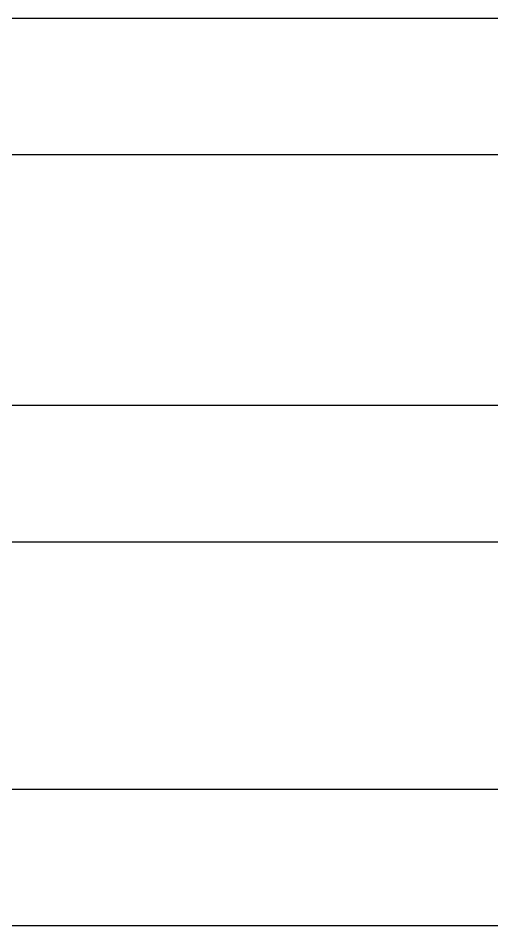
# Model space of a CAD drawing. Header units: millimetres. Extents: x 553637 to 584936, y 5008 to 53898.
# Drawn here: x 559872 to 560181, y 46185 to 46776 of the extents above; entities that cross this region are included whole.
import ezdxf

# ---------------------------------------------------------------- set-up
doc = ezdxf.new("R2010")
doc.units = ezdxf.units.MM
doc.header["$LTSCALE"] = 10
doc.header["$MEASUREMENT"] = 0
doc.layers.add('8', color=8, linetype='Continuous')

msp = doc.modelspace()

# ---------------------------------------------------------------- linework, layer by layer
at = {"layer": '8'}
for p, q in [((558435.95, 46775.94), (561068.19, 46775.94)), ((558435.95, 46687.04), (561068.19, 46687.04)), ((560830.34, 46523.6), (558435.95, 46523.6)), ((560830.34, 46434.7), (558435.95, 46434.7)), ((558435.95, 46273.75), (560680.34, 46273.75))]:
    msp.add_line(p, q, dxfattribs=at)
at = {"layer": '8', "flags": 128}
msp.add_lwpolyline([(560680.34, 46184.85), (558435.95, 46184.85)], dxfattribs=at)

doc.saveas('drawing.dxf')
